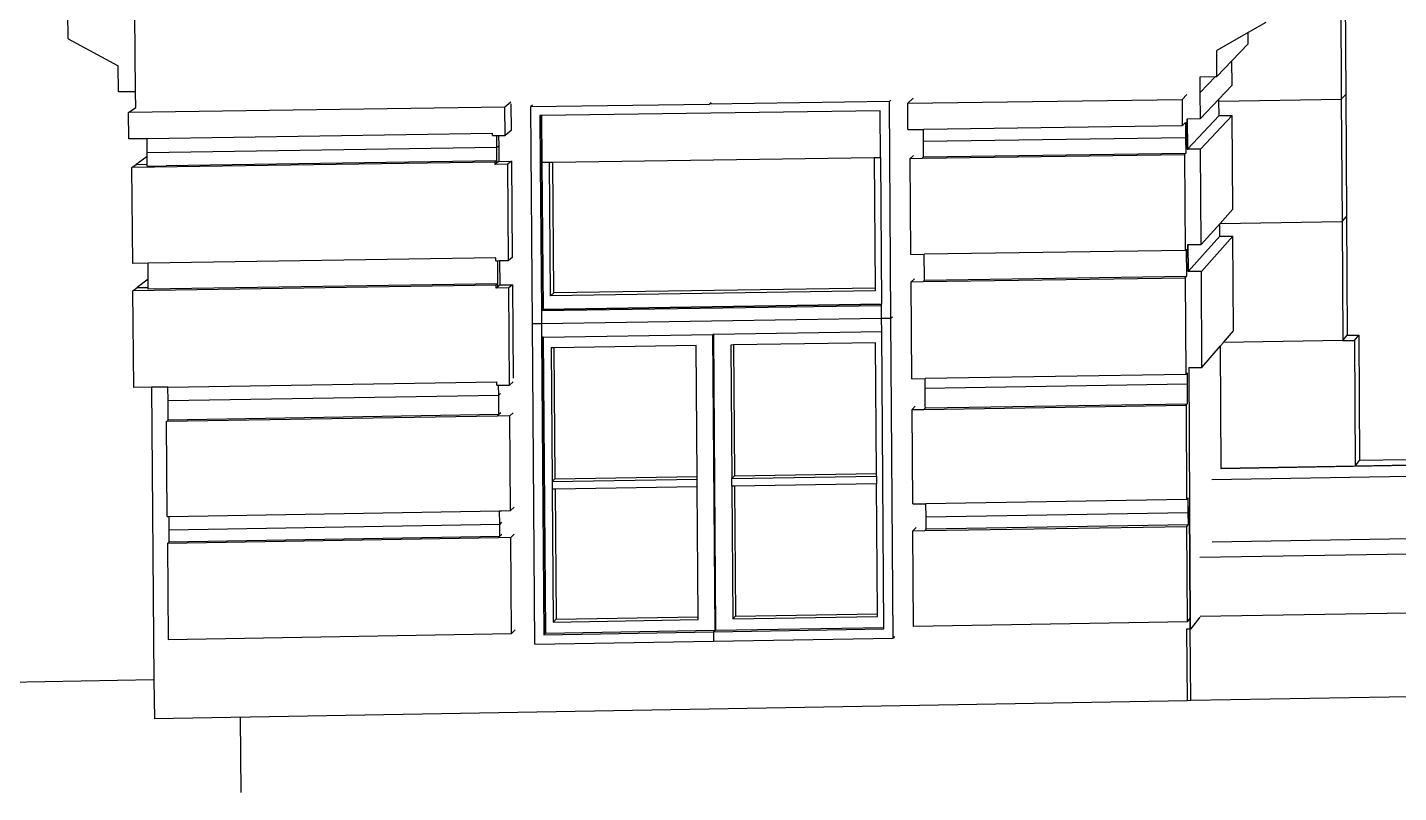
# Model space of a CAD drawing. Extents: x -106 to 80, y -44 to 65.
# Drawn here: x -65.61 to -42.98, y -43.89 to -31.26 of the extents above; entities that cross this region are included whole.
import ezdxf

# ---------------------------------------------------------------- set-up
doc = ezdxf.new("R2010")
doc.units = 0
doc.layers.get('0').update_dxf_attribs({"linetype": 'CONTINUOUS'})

msp = doc.modelspace()

# ---------------------------------------------------------------- linework, layer by layer
for p, q in [((-43.942, -30.216), (-43.929, -32.448)), ((-43.869, -30.14), (-43.856, -32.367)), ((-64.943, -31.449), (-64.947, -31.008)), ((-63.831, -32.323), (-63.842, -31.04)), ((-45.175, -31.178), (-45.465, -31.345)), ((-64.943, -31.449), (-64.115, -31.896)), ((-45.465, -31.345), (-45.985, -31.645)), ((-45.464, -31.532), (-45.465, -31.345)), ((-45.982, -32.072), (-45.985, -31.645)), ((-45.736, -31.815), (-45.464, -31.532)), ((-64.111, -32.327), (-64.115, -31.896)), ((-45.982, -32.072), (-45.736, -31.815)), ((-45.733, -32.217), (-45.736, -31.815)), ((-46.259, -32.076), (-46.006, -32.072)), ((-46.257, -32.335), (-46.259, -32.076)), ((-46.257, -32.335), (-46.006, -32.072)), ((-46.006, -32.072), (-45.982, -32.072)), ((-63.831, -32.323), (-64.111, -32.327)), ((-63.828, -32.583), (-63.831, -32.323)), ((-46.255, -32.767), (-46.257, -32.335)), ((-45.948, -32.444), (-45.733, -32.217)), ((-57.734, -32.577), (-63.945, -32.667)), ((-63.945, -32.667), (-63.828, -32.583)), ((-57.635, -32.495), (-57.734, -32.577)), ((-57.731, -33.044), (-57.734, -32.577)), ((-57.634, -32.525), (-57.631, -32.962)), ((-57.306, -32.568), (-54.355, -32.526)), ((-57.279, -32.546), (-57.306, -32.568)), ((-57.279, -36.156), (-57.306, -32.568)), ((-51.387, -32.484), (-54.355, -32.526)), ((-54.329, -32.504), (-54.355, -32.526)), ((-54.355, -32.526), (-54.355, -32.526)), ((-54.329, -32.504), (-54.329, -32.504)), ((-51.363, -32.462), (-51.387, -32.484)), ((-51.363, -36.064), (-51.387, -32.484)), ((-50.997, -32.431), (-51.085, -32.513)), ((-51.085, -32.513), (-46.556, -32.45)), ((-51.083, -32.949), (-51.085, -32.513)), ((-46.556, -32.45), (-46.477, -32.368)), ((-46.556, -32.45), (-46.553, -32.886)), ((-46.255, -32.767), (-45.948, -32.444)), ((-45.948, -32.477), (-45.948, -32.444)), ((-45.948, -32.477), (-43.929, -32.448)), ((-45.946, -32.716), (-45.948, -32.477)), ((-43.929, -32.448), (-43.856, -32.367)), ((-43.929, -32.448), (-43.917, -34.466)), ((-43.856, -32.367), (-43.844, -34.381)), ((-63.942, -33.103), (-63.945, -32.667)), ((-57.129, -32.717), (-57.156, -32.718)), ((-57.156, -32.718), (-57.15, -33.51)), ((-51.54, -32.638), (-57.129, -32.717)), ((-57.123, -33.488), (-57.129, -32.717)), ((-57.129, -32.717), (-57.123, -33.487)), ((-57.129, -32.717), (-57.129, -32.717)), ((-51.534, -33.406), (-51.54, -32.638)), ((-46.474, -32.77), (-46.255, -32.767)), ((-46.474, -32.77), (-46.47, -33.272)), ((-46.474, -32.77), (-46.474, -32.77)), ((-46.471, -33.272), (-46.474, -32.77)), ((-46.47, -33.272), (-45.946, -32.716)), ((-46.252, -33.269), (-45.73, -32.713)), ((-45.946, -32.716), (-45.73, -32.713)), ((-45.721, -34.264), (-45.73, -32.713)), ((-57.938, -33.015), (-63.641, -33.098)), ((-57.938, -33.047), (-57.938, -33.015)), ((-57.631, -32.962), (-57.731, -33.044)), ((-51.083, -32.949), (-50.826, -32.945)), ((-46.553, -32.886), (-50.826, -32.945)), ((-50.824, -33.144), (-50.826, -32.945)), ((-46.553, -32.886), (-46.5, -32.83)), ((-46.5, -32.83), (-46.498, -33.083)), ((-63.641, -33.098), (-63.942, -33.103)), ((-63.639, -33.331), (-63.641, -33.098)), ((-57.868, -33.246), (-63.639, -33.331)), ((-57.938, -33.047), (-57.869, -33.046)), ((-57.868, -33.246), (-57.869, -33.046)), ((-57.869, -33.046), (-57.837, -33.046)), ((-57.836, -33.219), (-57.868, -33.246)), ((-57.866, -33.463), (-57.868, -33.246)), ((-57.837, -33.046), (-57.731, -33.044)), ((-57.837, -33.046), (-57.836, -33.219)), ((-57.836, -33.219), (-57.834, -33.473)), ((-46.498, -33.083), (-50.824, -33.144)), ((-50.823, -33.371), (-50.824, -33.144)), ((-46.498, -33.083), (-46.497, -33.336)), ((-57.893, -33.486), (-63.89, -33.575)), ((-63.639, -33.39), (-63.82, -33.524)), ((-63.639, -33.39), (-63.639, -33.331)), ((-63.637, -33.521), (-63.639, -33.39)), ((-57.866, -33.463), (-63.326, -33.544)), ((-57.866, -33.463), (-57.893, -33.486)), ((-57.893, -33.522), (-57.893, -33.486)), ((-57.866, -33.499), (-57.866, -33.463)), ((-57.834, -33.473), (-57.866, -33.499)), ((-57.834, -33.473), (-57.627, -33.47)), ((-57.627, -33.47), (-57.686, -33.519)), ((-57.627, -33.47), (-57.615, -35.058)), ((-57.123, -33.488), (-57.15, -33.51)), ((-57.123, -33.487), (-56.996, -33.486)), ((-57.123, -33.487), (-57.104, -35.917)), ((-57.123, -33.487), (-57.123, -33.488)), ((-57.104, -35.917), (-57.123, -33.488)), ((-56.996, -33.486), (-56.941, -33.485)), ((-56.979, -35.692), (-56.996, -33.486)), ((-56.941, -33.485), (-51.637, -33.408)), ((-56.925, -35.644), (-56.941, -33.485)), ((-51.637, -33.408), (-51.534, -33.406)), ((-51.637, -33.408), (-51.622, -35.563)), ((-51.534, -33.406), (-51.518, -35.831)), ((-50.99, -33.374), (-51.043, -33.423)), ((-51.043, -33.423), (-50.847, -33.42)), ((-51.032, -35.009), (-51.043, -33.423)), ((-50.847, -33.42), (-46.518, -33.358)), ((-50.823, -33.397), (-50.847, -33.42)), ((-50.823, -33.397), (-46.497, -33.336)), ((-50.823, -33.397), (-50.823, -33.371)), ((-46.518, -33.358), (-46.497, -33.336)), ((-46.518, -33.358), (-46.508, -34.943)), ((-46.252, -33.269), (-46.471, -33.272)), ((-46.471, -33.272), (-46.47, -33.272)), ((-46.242, -34.842), (-46.252, -33.269)), ((-63.89, -33.575), (-63.82, -33.524)), ((-63.877, -35.159), (-63.89, -33.575)), ((-63.82, -33.524), (-63.645, -33.521)), ((-63.645, -33.521), (-63.637, -33.521)), ((-63.637, -33.549), (-63.637, -33.521)), ((-63.637, -33.549), (-63.326, -33.544)), ((-57.866, -33.499), (-57.893, -33.522)), ((-57.686, -33.519), (-57.893, -33.522)), ((-57.673, -35.109), (-57.686, -33.519)), ((-57.15, -33.51), (-57.131, -35.941)), ((-45.93, -34.496), (-45.721, -34.264)), ((-43.917, -34.466), (-43.844, -34.381)), ((-43.844, -34.381), (-43.833, -36.343)), ((-46.242, -34.842), (-45.935, -34.502)), ((-45.935, -34.502), (-45.93, -34.496)), ((-45.934, -34.709), (-45.935, -34.502)), ((-45.93, -34.496), (-43.917, -34.466)), ((-43.917, -34.466), (-43.906, -36.432)), ((-46.461, -34.845), (-46.242, -34.842)), ((-46.461, -34.845), (-46.458, -35.292)), ((-46.461, -34.845), (-46.461, -34.845)), ((-46.458, -35.292), (-46.461, -34.845)), ((-46.458, -35.292), (-45.934, -34.709)), ((-46.239, -35.289), (-45.718, -34.705)), ((-45.934, -34.709), (-45.718, -34.705)), ((-45.708, -36.268), (-45.718, -34.705)), ((-57.881, -35.067), (-63.623, -35.155)), ((-57.881, -35.112), (-57.881, -35.067)), ((-57.615, -35.058), (-57.673, -35.109)), ((-51.032, -35.009), (-50.812, -35.006)), ((-46.508, -34.943), (-50.812, -35.006)), ((-50.809, -35.407), (-50.812, -35.006)), ((-46.508, -34.943), (-46.487, -34.919)), ((-46.487, -34.919), (-46.484, -35.37)), ((-63.623, -35.155), (-63.877, -35.159)), ((-63.621, -35.416), (-63.623, -35.155)), ((-57.881, -35.112), (-57.853, -35.112)), ((-57.853, -35.112), (-57.821, -35.111)), ((-57.85, -35.493), (-57.853, -35.112)), ((-57.821, -35.111), (-57.673, -35.109)), ((-57.821, -35.111), (-57.818, -35.513)), ((-46.239, -35.289), (-46.458, -35.292)), ((-46.458, -35.292), (-46.458, -35.292)), ((-46.229, -36.874), (-46.239, -35.289)), ((-57.877, -35.517), (-63.873, -35.61)), ((-63.621, -35.416), (-63.803, -35.556)), ((-63.62, -35.553), (-63.621, -35.416)), ((-57.85, -35.493), (-63.62, -35.582)), ((-57.85, -35.493), (-57.877, -35.517)), ((-57.877, -35.565), (-57.877, -35.517)), ((-57.85, -35.541), (-57.85, -35.493)), ((-57.818, -35.513), (-57.85, -35.541)), ((-57.818, -35.513), (-57.611, -35.51)), ((-57.611, -35.51), (-57.67, -35.562)), ((-57.611, -35.51), (-57.599, -37.053)), ((-50.976, -35.409), (-51.029, -35.461)), ((-51.029, -35.461), (-50.833, -35.458)), ((-51.018, -37.06), (-51.029, -35.461)), ((-50.833, -35.458), (-46.505, -35.393)), ((-50.809, -35.434), (-50.833, -35.458)), ((-50.809, -35.434), (-46.484, -35.37)), ((-50.809, -35.434), (-50.809, -35.407)), ((-46.505, -35.393), (-46.484, -35.37)), ((-46.505, -35.393), (-46.495, -36.99)), ((-63.873, -35.61), (-63.803, -35.556)), ((-63.859, -37.206), (-63.873, -35.61)), ((-63.803, -35.556), (-63.62, -35.553)), ((-63.62, -35.582), (-63.62, -35.553)), ((-57.85, -35.541), (-57.877, -35.565)), ((-57.67, -35.562), (-57.877, -35.565)), ((-57.658, -37.164), (-57.67, -35.562)), ((-51.621, -35.61), (-56.979, -35.692)), ((-56.979, -35.692), (-56.925, -35.644)), ((-51.622, -35.563), (-56.925, -35.644)), ((-51.622, -35.563), (-51.621, -35.61)), ((-51.518, -35.855), (-57.131, -35.941)), ((-57.104, -35.917), (-57.131, -35.941)), ((-57.131, -35.941), (-57.13, -36.153)), ((-57.104, -35.917), (-51.518, -35.831)), ((-51.518, -35.831), (-57.104, -35.917)), ((-57.104, -35.917), (-57.104, -35.917)), ((-51.518, -35.855), (-51.518, -35.831)), ((-51.518, -35.831), (-51.518, -35.831)), ((-51.516, -36.067), (-51.518, -35.855)), ((-57.13, -36.153), (-57.279, -36.156)), ((-57.238, -41.443), (-57.279, -36.156)), ((-51.516, -36.067), (-57.13, -36.153)), ((-57.13, -36.153), (-57.128, -36.373)), ((-51.363, -36.064), (-51.516, -36.067)), ((-51.515, -36.286), (-51.516, -36.067)), ((-51.339, -36.04), (-51.363, -36.064)), ((-51.326, -41.34), (-51.363, -36.064)), ((-57.101, -36.372), (-57.128, -36.373)), ((-57.128, -36.373), (-57.09, -41.288)), ((-57.101, -36.372), (-54.301, -36.329)), ((-57.101, -36.372), (-57.063, -41.261)), ((-57.101, -36.372), (-57.101, -36.372)), ((-57.063, -41.261), (-57.101, -36.372)), ((-54.265, -41.213), (-54.301, -36.329)), ((-54.293, -36.329), (-54.301, -36.329)), ((-51.515, -36.286), (-54.293, -36.329)), ((-54.293, -36.329), (-54.257, -41.213)), ((-51.481, -41.165), (-51.515, -36.286)), ((-45.876, -36.463), (-45.708, -36.268)), ((-43.906, -36.432), (-45.876, -36.463)), ((-43.906, -36.432), (-43.833, -36.343)), ((-43.906, -36.432), (-43.712, -36.429)), ((-43.833, -36.343), (-43.639, -36.34)), ((-43.712, -36.429), (-43.639, -36.34)), ((-43.712, -36.429), (-43.7, -38.503)), ((-43.639, -36.34), (-43.627, -38.412)), ((-56.924, -36.549), (-56.972, -36.55)), ((-56.972, -36.55), (-56.955, -38.758)), ((-54.579, -36.513), (-56.924, -36.549)), ((-56.924, -36.549), (-56.908, -38.713)), ((-54.563, -38.675), (-54.579, -36.513)), ((-53.959, -36.503), (-54.004, -36.504)), ((-54.004, -36.504), (-53.988, -38.709)), ((-51.615, -36.467), (-53.959, -36.503)), ((-53.959, -36.503), (-53.944, -38.665)), ((-51.6, -38.626), (-51.615, -36.467)), ((-46.229, -36.873), (-45.923, -36.518)), ((-45.923, -36.518), (-45.876, -36.463)), ((-45.91, -38.533), (-45.923, -36.518)), ((-46.448, -36.877), (-46.229, -36.874)), ((-46.448, -36.877), (-46.434, -39.169)), ((-46.448, -36.877), (-46.448, -36.877)), ((-46.448, -36.877), (-46.434, -39.169)), ((-46.229, -36.874), (-46.229, -36.873)), ((-63.295, -37.197), (-57.865, -37.11)), ((-57.865, -37.168), (-57.865, -37.11)), ((-57.599, -37.111), (-57.658, -37.164)), ((-51.018, -37.06), (-50.798, -37.056)), ((-46.495, -36.99), (-50.798, -37.056)), ((-50.797, -37.219), (-50.798, -37.056)), ((-46.495, -36.99), (-46.474, -36.965)), ((-46.474, -36.965), (-46.473, -37.152)), ((-63.567, -37.202), (-63.859, -37.206)), ((-63.295, -37.197), (-63.567, -37.202)), ((-63.567, -37.202), (-63.526, -42.03)), ((-63.293, -37.419), (-63.295, -37.197)), ((-63.293, -37.419), (-57.836, -37.331)), ((-57.865, -37.168), (-57.837, -37.167)), ((-57.836, -37.331), (-57.837, -37.167)), ((-57.837, -37.167), (-57.805, -37.167)), ((-57.804, -37.302), (-57.836, -37.331)), ((-57.833, -37.653), (-57.836, -37.331)), ((-57.805, -37.167), (-57.658, -37.164)), ((-46.473, -37.152), (-50.797, -37.219)), ((-50.795, -37.512), (-50.797, -37.219)), ((-46.473, -37.152), (-46.471, -37.473)), ((-63.29, -37.742), (-63.293, -37.419)), ((-50.962, -37.515), (-51.014, -37.569)), ((-51.014, -37.569), (-50.819, -37.566)), ((-50.819, -37.566), (-46.492, -37.498)), ((-50.794, -37.541), (-50.819, -37.566)), ((-50.794, -37.541), (-50.795, -37.512)), ((-50.794, -37.541), (-46.471, -37.473)), ((-46.492, -37.498), (-46.471, -37.473)), ((-46.492, -37.498), (-46.483, -39.055)), ((-45.917, -38.54), (18.423, -37.488)), ((-57.861, -37.678), (-63.321, -37.768)), ((-63.321, -37.768), (-63.29, -37.742)), ((-63.308, -39.334), (-63.321, -37.768)), ((-57.833, -37.653), (-63.29, -37.742)), ((-57.833, -37.653), (-57.861, -37.678)), ((-57.654, -37.675), (-57.861, -37.678)), ((-57.802, -37.624), (-57.833, -37.653)), ((-57.595, -37.621), (-57.654, -37.675)), ((-57.641, -39.238), (-57.654, -37.675)), ((-51.003, -39.128), (-51.014, -37.569)), ((-46.067, -38.723), (18.527, -37.664)), ((-45.91, -38.54), (-31.631, -38.307)), ((-31.631, -38.303), (-43.698, -38.503)), ((-43.698, -38.503), (-43.627, -38.412)), ((-42.856, -38.399), (-43.627, -38.412)), ((-56.908, -38.713), (-54.563, -38.675)), ((-54.562, -38.719), (-54.563, -38.675)), ((-53.988, -38.709), (-53.944, -38.665)), ((-53.988, -38.709), (-51.6, -38.67)), ((-53.944, -38.665), (-51.6, -38.626)), ((-51.6, -38.67), (-51.6, -38.626)), ((-51.6, -38.67), (-51.599, -38.794)), ((18.522, -38.677), (-46.061, -39.76)), ((-45.91, -38.533), (-45.917, -38.54)), ((-45.91, -38.54), (-45.917, -38.54)), ((-43.7, -38.503), (-45.91, -38.54)), ((-45.91, -38.54), (-45.91, -38.533)), ((-43.698, -38.503), (-43.7, -38.503)), ((-56.955, -38.758), (-56.908, -38.713)), ((-56.955, -38.758), (-54.562, -38.719)), ((-56.955, -38.758), (-56.954, -38.882)), ((-56.954, -38.882), (-56.938, -41.077)), ((-56.907, -38.882), (-56.954, -38.882)), ((-54.562, -38.843), (-56.907, -38.882)), ((-56.907, -38.882), (-56.89, -41.03)), ((-54.562, -38.843), (-54.562, -38.719)), ((-54.546, -40.989), (-54.562, -38.843)), ((-53.987, -38.834), (-53.988, -38.709)), ((-53.942, -38.833), (-53.987, -38.834)), ((-53.987, -38.834), (-53.971, -41.026)), ((-51.599, -38.794), (-53.942, -38.833)), ((-53.942, -38.833), (-53.927, -40.979)), ((-51.584, -40.939), (-51.599, -38.794)), ((18.662, -38.919), (-46.265, -40.013)), ((-46.067, -38.723), (-46.067, -38.723)), ((-46.067, -38.723), (-46.067, -38.723)), ((-51.003, -39.128), (-50.784, -39.124)), ((-46.483, -39.055), (-50.784, -39.124)), ((-50.782, -39.343), (-50.784, -39.124)), ((-46.483, -39.055), (-46.461, -39.029)), ((-46.461, -39.029), (-46.46, -39.273)), ((-63.308, -39.334), (-63.277, -39.333)), ((-63.277, -39.333), (-57.821, -39.241)), ((-63.275, -39.553), (-63.277, -39.333)), ((-57.821, -39.241), (-57.789, -39.24)), ((-57.819, -39.46), (-57.821, -39.241)), ((-57.789, -39.24), (-57.641, -39.238)), ((-57.583, -39.182), (-57.641, -39.238)), ((-46.46, -39.273), (-50.782, -39.343)), ((-50.781, -39.512), (-50.782, -39.343)), ((-46.46, -39.273), (-46.459, -39.471)), ((-46.423, -41.015), (-46.434, -39.169)), ((-46.434, -39.169), (-46.423, -41.015)), ((-63.275, -39.553), (-57.819, -39.46)), ((-63.273, -39.752), (-63.275, -39.553)), ((-57.788, -39.43), (-57.819, -39.46)), ((-57.818, -39.659), (-57.819, -39.46)), ((-50.948, -39.515), (-51, -39.571)), ((-51, -39.571), (-50.805, -39.568)), ((-50.99, -41.151), (-51, -39.571)), ((-50.805, -39.568), (-46.48, -39.497)), ((-50.781, -39.542), (-50.805, -39.568)), ((-46.459, -39.471), (-50.781, -39.542)), ((-50.781, -39.542), (-50.781, -39.512)), ((-46.48, -39.497), (-46.459, -39.471)), ((-46.47, -41.075), (-46.48, -39.497)), ((-57.845, -39.685), (-63.304, -39.779)), ((-63.273, -39.752), (-63.304, -39.779)), ((-63.304, -39.779), (-63.291, -41.365)), ((-63.273, -39.752), (-57.818, -39.659)), ((-57.818, -39.659), (-57.845, -39.685)), ((-57.638, -39.682), (-57.845, -39.685)), ((-57.786, -39.629), (-57.818, -39.659)), ((-57.579, -39.625), (-57.638, -39.682)), ((-57.626, -41.265), (-57.638, -39.682)), ((18.66, -39.871), (-46.259, -40.987)), ((-53.927, -40.979), (-51.584, -40.939)), ((-51.584, -40.985), (-51.584, -40.939)), ((-56.938, -41.077), (-56.89, -41.03)), ((-56.938, -41.077), (-54.545, -41.036)), ((-56.89, -41.03), (-54.546, -40.989)), ((-54.545, -41.036), (-54.546, -40.989)), ((-54.257, -41.213), (-51.481, -41.165)), ((-53.971, -41.026), (-53.927, -40.979)), ((-53.971, -41.026), (-51.584, -40.985)), ((-51.481, -41.191), (-51.481, -41.165)), ((-46.47, -41.075), (-50.99, -41.151)), ((-46.47, -41.075), (-46.423, -41.015)), ((-46.423, -41.015), (-46.423, -41.015)), ((-46.422, -41.118), (-46.423, -41.015)), ((-46.423, -41.015), (-46.422, -41.118)), ((-46.422, -41.118), (-46.422, -41.118)), ((-46.422, -41.118), (-46.421, -41.194)), ((-46.422, -41.194), (-46.422, -41.118)), ((-46.266, -40.997), (-46.419, -41.194)), ((-63.291, -41.365), (-57.626, -41.265)), ((-57.567, -41.207), (-57.626, -41.265)), ((-57.238, -41.443), (-54.29, -41.392)), ((-57.09, -41.288), (-54.291, -41.24)), ((-57.063, -41.261), (-57.09, -41.288)), ((-57.063, -41.261), (-54.265, -41.213)), ((-54.265, -41.213), (-54.291, -41.24)), ((-54.291, -41.24), (-54.283, -41.24)), ((-54.291, -41.24), (-54.29, -41.392)), ((-54.29, -41.392), (-51.326, -41.34)), ((-54.283, -41.24), (-51.481, -41.191)), ((-54.257, -41.213), (-54.283, -41.24)), ((-54.265, -41.213), (-54.257, -41.213)), ((-51.302, -41.313), (-51.326, -41.34)), ((-46.422, -41.194), (-46.482, -41.195)), ((-46.482, -41.195), (-46.475, -42.375)), ((-46.414, -42.374), (-46.422, -41.194)), ((-46.421, -41.194), (-46.422, -41.194)), ((-46.419, -41.194), (-46.421, -41.194)), ((-46.414, -42.374), (-46.421, -41.194)), ((18.761, -41.211), (-46.414, -42.374)), ((-63.526, -42.03), (-65.929, -42.072)), ((-63.526, -42.03), (-63.52, -42.677)), ((-46.475, -42.375), (-63.52, -42.677)), ((-46.414, -42.374), (-46.475, -42.375)), ((-46.475, -42.375), (-46.475, -42.375)), ((-62.103, -42.652), (-62.093, -43.892))]:
    msp.add_line(p, q)

doc.saveas('drawing.dxf')
